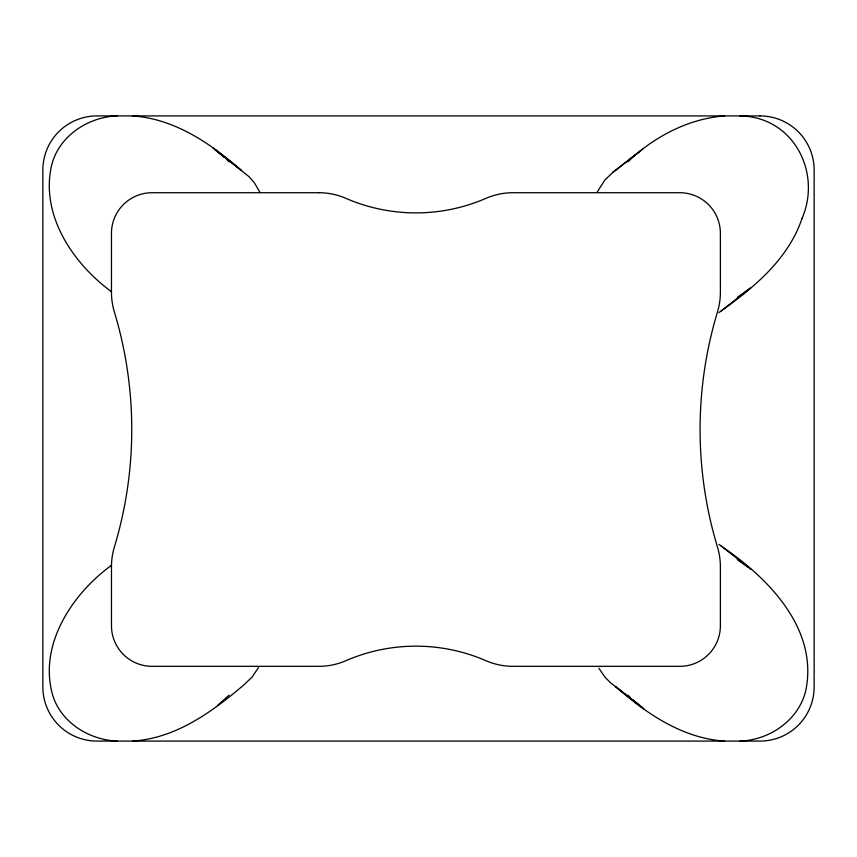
<?xml version="1.0" encoding="UTF-8"?>
<svg xmlns="http://www.w3.org/2000/svg" width="857" height="857" viewBox="0 0 857 857"><rect width="100%" height="100%" fill="white"/><g stroke="black" fill="none" stroke-linecap="round" stroke-linejoin="round"><path stroke-width="1.29" d="M802.002 218.524C822.142 171.818 792.821 116.466 739.859 115.92M801.948 218.664C788.419 258.76 754.567 287.149 721.273 310.866L750.989 287.556M597.083 192.279L604.935 179.906L613.066 172.214M258.503 667.571L252.14 676.998L244.213 684.582C212.407 711.749 175.739 738.488 132.428 741.08M627.924 161.844L632.637 157.377C658.08 134.742 690.303 118.534 724.572 115.92M229.076 695.156L217.378 705.579M642.579 149.161L612.819 172.407L639.622 151.421M718.948 312.623L721.53 310.684M111.164 565.534C72.416 593.922 39.015 643.843 52.245 693.656C60.054 722.012 88.71 739.945 117.141 741.08M749.682 288.638L737.331 297.347M117.141 115.92C87.275 116.927 57.462 137.034 51.184 167.286C41.018 216.157 73.391 263.677 111.164 291.476M739.859 741.08C771.246 740.212 802.109 717.716 806.683 685.6C815.8 625.749 766.533 576.654 721.273 546.134L750.978 569.455M132.428 115.92C174.421 118.609 210.908 143.58 241.545 170.532L214.432 149.15L249.183 176.788L254.39 182.852L259.917 192.279M724.572 741.08C682.526 738.423 646.135 713.399 615.455 686.468L642.568 707.85L610.184 682.44L604.967 677.137L598.85 668.214M737.32 559.664L748.075 567.13M718.948 544.377L721.53 546.316M212.525 147.629L224.363 157.442M644.475 709.371L632.637 699.558M226.602 159.413L229.076 161.844M627.924 695.156L630.398 697.587M760.02 115.92L96.98 115.92A54.13 54.13 0 0 0 42.85 170.05L42.85 686.95A54.13 54.13 0 0 0 96.98 741.08L760.02 741.08A54.13 54.13 0 0 0 814.15 686.95L814.15 170.05A54.13 54.13 0 0 0 760.02 115.92M318.868 192.718L152.053 192.718A40.59 40.59 0 0 0 111.464 233.318L111.464 292.355A67.66 67.66 0 0 0 114.356 311.959A405.95 405.95 0 0 1 114.356 547.087A67.66 67.66 0 0 0 111.464 566.691L111.464 625.728A40.59 40.59 0 0 0 152.053 666.328L318.868 666.328A67.66 67.66 0 0 0 345.821 660.726A175.91 175.91 0 0 1 486.015 660.726A67.66 67.66 0 0 0 512.979 666.328L679.783 666.328A40.59 40.59 0 0 0 720.383 625.728L720.383 566.691A67.66 67.66 0 0 0 717.48 547.087A405.95 405.95 0 0 1 717.48 311.959A67.66 67.66 0 0 0 720.383 292.355L720.383 233.318A40.59 40.59 0 0 0 679.783 192.718L512.979 192.718A67.66 67.66 0 0 0 486.015 198.321A175.91 175.91 0 0 1 345.821 198.321A67.66 67.66 0 0 0 318.868 192.718"/></g></svg>
